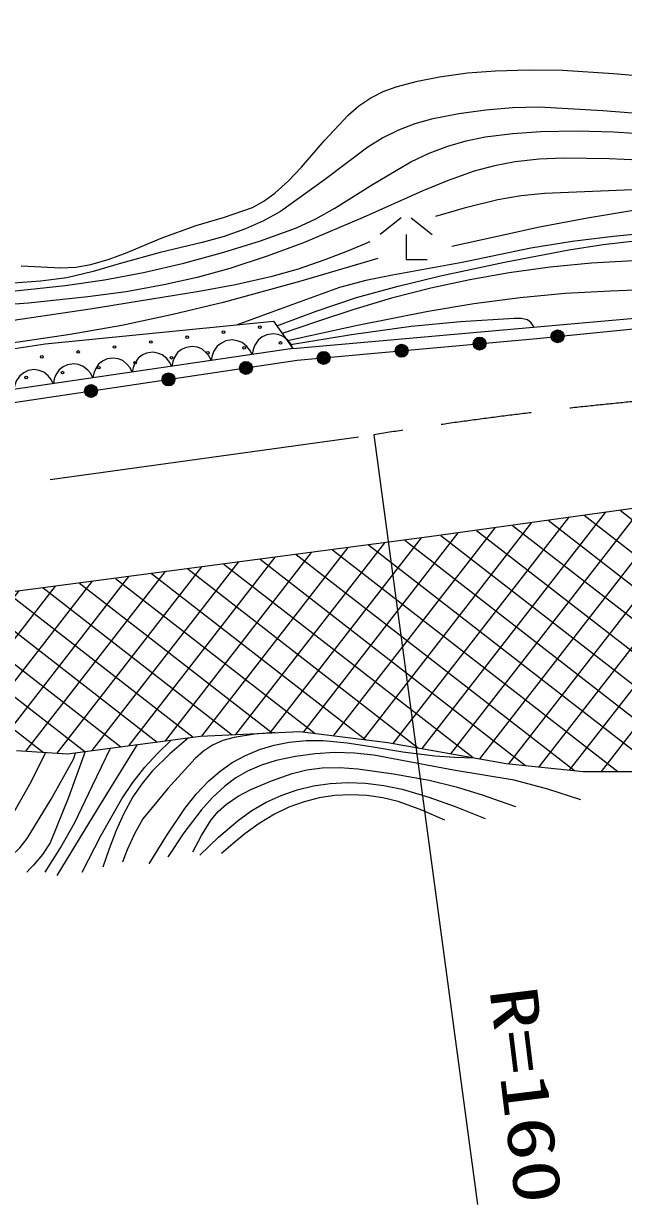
# Model space of a CAD drawing. Units: millimetres, scale not verified. Extents: x 39991 to 679840, y 19995 to 379911.
# Drawn here: x 135131 to 158248, y 266120 to 311617 of the extents above; entities that cross this region are included whole.
import ezdxf
from ezdxf.enums import TextEntityAlignment as Align

# ---------------------------------------------------------------- set-up
doc = ezdxf.new("R2010")
doc.units = ezdxf.units.MM
doc.header["$LTSCALE"] = 999.766
doc.linetypes.add('CHAIN', pattern=[18.5, 12, -1.5, 3.5, -1.5])
for name, color, linetype, lineweight in [('M-BGD', 7, 'Continuous', 25), ('M-BGD-HTXT', 7, 'Continuous', 13), ('M-BMK', 2, 'CHAIN', 13)]:
    doc.layers.add(name, color=color, linetype=linetype, lineweight=lineweight)
doc.styles.add('ＭＳ ゴシック', font='')
doc.styles.get('ＭＳ ゴシック').set_extended_font_data('MS Gothic')

# ---------------------------------------------------------------- blocks, each defined once
blk = doc.blocks.new('BUHIN4')
at = {"color": 7, "linetype": 'Continuous', "lineweight": 25}
blk.add_lwpolyline([(506.5, -614.1), (609.7, -451.6), (668.7, -279.1), (705.1, -47.9), (667.3, 147.9), (594.4, 330.2), (437.4, 520.6), (272.3, 627), (87.2, 701.3), (-146.7, 709.6), (-324.7, 681.5), (-506.5, 614.1)], dxfattribs=at)
blk = doc.blocks.new('BUHIN5')
at = {"color": 7, "linetype": 'Continuous', "lineweight": 25}
blk.add_lwpolyline([(487.5, -594.7), (587.7, -438), (645.2, -271.6), (681, -48.4), (645.1, 141), (575.1, 317.3), (424, 501.7), (264.9, 604.9), (86.3, 677.2), (-139.6, 685.9), (-311.7, 659.3), (-487.5, 594.7)], dxfattribs=at)
blk = doc.blocks.new('BUHIN50')
at = {"color": 7, "linetype": 'Continuous', "lineweight": 25}
for p, q in [((589.5, 581.6), (-382.1, 936.8)), ((790.3, 247.4), (647.7, -777.2))]:
    blk.add_line(p, q, dxfattribs=at)
blk.add_lwpolyline([(132.8, 79.8), (-689.9, -414.5), (-275.4, -1104.4)], dxfattribs=at)
blk = doc.blocks.new('BUHIN58')
at = {"color": 7, "linetype": 'Continuous', "lineweight": 25}
for radius in [249, 220, 191, 161, 132, 97.5, 67.5, 38.7, 7.5]:
    blk.add_circle((0, 0), radius, dxfattribs=at)
blk = doc.blocks.new('BUHIN59')
at = {"color": 7, "linetype": 'Continuous', "lineweight": 25}
for radius in [249, 220, 191, 161, 132, 97.5, 67.5, 38.7, 7.5]:
    blk.add_circle((0, 0), radius, dxfattribs=at)
blk = doc.blocks.new('BUHIN60')
at = {"color": 7, "linetype": 'Continuous', "lineweight": 25}
for radius in [249, 220, 191, 161, 132, 97.5, 67.5, 38.7, 7.5]:
    blk.add_circle((0, 0), radius, dxfattribs=at)

msp = doc.modelspace()

# ---------------------------------------------------------------- hatches: boundary and pattern name
at = {"layer": 'M-BGD'}
h = msp.add_hatch(dxfattribs=at)
h.set_pattern_fill('USER', color=256, style=0, pattern_type=2)
h.set_pattern_definition([(52.1672, (90563.3, 278235.8), (-789.619, 613.215), []), (322.1672, (90563.3, 278235.8), (613.215, 789.619), [])])
h.paths.add_polyline_path([(73543, 273632.1), (80137.4, 276014.9), (86985.2, 277495.5), (90563.3, 278235.8), (100865.7, 279531.3), (114855.7, 280826.8), (121518.5, 281628.8), (123006.3, 281875.5), (127386.4, 282801), (131581.4, 283911.4), (133740.6, 284034.8), (134851.1, 283603), (136825.1, 283479.5), (141945.6, 284158.2), (145777.7, 284343.3), (149170.7, 283911.4), (153735.9, 283109.4), (156697.1, 282801), (159535, 282801), (164043.8, 283973), (172433.9, 288661.7), (173918.1, 288852.8), (180334.1, 288914.4), (185022.6, 288359.1), (187679, 287989), (195205.3, 288420.9), (196263.1, 291937.3), (196260.6, 292477), (193177.9, 292957.2), (190322.5, 293386.8), (188073.6, 293639.4), (185562, 293808.6), (180280.8, 294061.3), (175636.9, 294086.6), (169256, 293935), (164278, 293581.1), (161448, 293328.5), (150767.9, 291837.7), (130826.6, 289208), (124146.4, 288292.1), (120418.4, 287287.3), (117736.9, 286658.4), (111130.5, 285499.7), (106760.7, 284903.8), (102192.3, 284572.8), (95829, 284533.3), (91438.6, 283712.1), (87016.5, 282764.5), (82472.2, 281640.6), (75589.2, 279650.7), (71936.1, 278359.3)])

# ---------------------------------------------------------------- linework, layer by layer
for p, q in [((145512.6, 299104.1), (161295.4, 300504.6)), ((135967.8, 299272.4), (144756.7, 300148)), ((144756.7, 300148), (145512.6, 299104.1)), ((127602.8, 298026.5), (135967.8, 299272.4)), ((145512.6, 299104.1), (142363.5, 298632.6)), ((142363.5, 298632.6), (130189.8, 296847.9)), ((148631.5, 295775.6), (152626.6, 266120.5)), ((161447.9, 293328.5), (150768, 291837.6)), ((161447.9, 293328.5), (150768, 291837.6)), ((150768, 291837.6), (130826.5, 289208.1)), ((150768, 291837.6), (130826.5, 289208.1)), ((136825.2, 283479.6), (141945.6, 284158.2)), ((136825.2, 283479.6), (141945.6, 284158.2)), ((141945.6, 284158.2), (145777.7, 284343.2)), ((141945.6, 284158.2), (145777.7, 284343.2)), ((145777.7, 284343.2), (149170.8, 283911.4)), ((145777.7, 284343.2), (149170.8, 283911.4)), ((149170.8, 283911.4), (153735.9, 283109.4)), ((149170.8, 283911.4), (153735.9, 283109.4)), ((134851.1, 283602.9), (136825.2, 283479.6)), ((134851.1, 283602.9), (136825.2, 283479.6)), ((153735.9, 283109.4), (156697.1, 282801)), ((153735.9, 283109.4), (156697.1, 282801)), ((156697.1, 282801), (159534.9, 282801)), ((156697.1, 282801), (159534.9, 282801))]:
    msp.add_line(p, q, dxfattribs=at)
for points in [[(135031.2, 302288.4), (136561.8, 302203.1), (137140.8, 302237.1), (137720.9, 302331.8), (138423.7, 302537), (139116.9, 302802.5), (140437.3, 303349.9), (141776.7, 303840.3), (142878.3, 304157.9), (143947, 304529), (144391.5, 304776), (144815, 305080.9), (145344.5, 305555.8), (145841.8, 306083.7), (146724.6, 307116.5), (147634.1, 308087.1), (148054.2, 308443.4), (148515.5, 308754.6), (148985.9, 308996.9), (149487.8, 309187), (150308.4, 309404.6), (151155.8, 309566.7), (152233.9, 309715.1), (153323.2, 309804), (154613.6, 309841.6), (155904.3, 309819.1), (157864.5, 309700.8), (159822.6, 309522.4)], [(159906.1, 308059.8), (157457.3, 308258.6), (155005, 308397.3), (153978.5, 308371.8), (152943.7, 308285.5), (151901.5, 308140), (150855.5, 307932.9), (150208.1, 307754.7), (149573.9, 307516.9), (148977.8, 307218.9), (148399.9, 306862.2), (146733.9, 305594.1), (145036.3, 304377.3), (144379.8, 304018.2), (143687.2, 303708.8), (142861.3, 303416.9), (142006.7, 303179.1), (140400.1, 302796.8), (138807.9, 302355.8), (137813, 302061.4), (136798.1, 301823.9), (135781.4, 301691.3), (134743.7, 301617)], [(133952.2, 301227), (136736.7, 301529.5), (138249.8, 301748.7), (139752.4, 302027.3), (141307.4, 302392.2), (142849.1, 302815.7), (144264.2, 303251.9), (145653.3, 303742.8), (146397.5, 304094.9), (147124.6, 304505.6), (148571.7, 305421.8), (150055, 306289.1), (150759.1, 306623.5), (151484.4, 306900.8), (152192.8, 307103.8), (152918.8, 307248.8), (153985, 307382.4), (155065.1, 307456.7), (156464.5, 307484.6), (157862.8, 307452.3), (160996.2, 307247.2)], [(159440.5, 306326.7), (157696.4, 306409.7), (155933.6, 306433.1), (155002.6, 306389.8), (154072.5, 306286.2), (153283.8, 306136.9), (152497.7, 305926), (151499.4, 305578), (150515.8, 305171.3), (148220.8, 304141), (145918.5, 303173.2), (144517.7, 302651.3), (143084.1, 302181.7), (141820.1, 301835.9), (140541.5, 301548.5), (139077.5, 301286.5), (137603.6, 301083.8), (135317.1, 300849.7), (133023.7, 300675.4)], [(151024.9, 304195.6), (152214.2, 304550.8), (153413.2, 304846.2), (154305.2, 304992.3), (155207.5, 305078.9), (158903.9, 305243.7), (162600.1, 305348.4), (163734.2, 305302.6), (164866.8, 305196.3), (168779.6, 304647.4), (172696.6, 304158.4), (175053.5, 303939.6), (177417, 303780.4), (179721.6, 303638.2), (182029.8, 303435.4), (186435.2, 302826.5), (190858.3, 302275.8), (192112.2, 302159.8), (193367, 302050.8)], [(191547.1, 301465.9), (186589.4, 301941.7), (181623.8, 302477.7), (176678.8, 303100.7), (171729.6, 303746.1), (167849.6, 304270.2), (163955.6, 304735.6), (162788.2, 304756.3), (161609.3, 304717), (160163.6, 304600.3), (158715.1, 304423), (156861.7, 304125.1), (155018.3, 303768), (153327.7, 303405), (151640, 303025.8)], [(181172.7, 302004.9), (179228.4, 302201.2), (177277.3, 302337.6), (175903.8, 302427.8), (174538.3, 302577.6), (171470.5, 303162.9), (168376.7, 303691.4), (167032.2, 303817.5), (165673.7, 303884.2), (164235.6, 303893), (162797.7, 303841.8), (160333.1, 303660.9), (157866.3, 303419.4), (156272.4, 303222.5), (154677.8, 302964.7), (152028.8, 302414.4), (149352.1, 301920), (148323.4, 301717.6), (147302.1, 301454.9), (145331.8, 300723.9), (143357.9, 300008.6)], [(109225.5, 297942.4), (112083.8, 298171.4), (115305.3, 298578.3), (118532.7, 298925.4), (123513.7, 299208), (128501.4, 299522.9), (131000.3, 299735.6), (133502.3, 300009.1), (137691.4, 300627.4), (141895, 301308.8), (143304, 301564.5), (144706.4, 301880.3), (145731.7, 302171.8), (146747.4, 302523.7), (147621, 302864.4), (148490, 303220.8)], [(144885.5, 299970), (146406.3, 300540.8), (147956.8, 301058.3), (149562.9, 301505.8), (151195.1, 301897.8), (153664.7, 302427.6), (156147.8, 302898.8), (157471.3, 303109.4), (158810.5, 303261.3), (160154.5, 303332.1), (161502.6, 303342.9), (164102.2, 303275.8), (166707.5, 303148.2), (168598.2, 302993), (170493.8, 302776.8), (173592.7, 302363.8), (176695.9, 301939.8)], [(148780.1, 302570.8), (145809.8, 301693.8), (142824.5, 300875), (140883.5, 300404.6), (138918.3, 299990.6), (136931.3, 299634.9), (134933.9, 299338.5), (132034.8, 298992.2), (129120.7, 298704.7), (124737, 298286.9), (120348.5, 297808.2), (115403.9, 297158.2), (110447.1, 296520.1), (108220.3, 296327.7)], [(174421.1, 301614.9), (172087, 301944.3), (169746.8, 302213.9), (167666.6, 302377.2), (165571, 302481.3), (163151, 302544.8), (160718.6, 302548.3), (158868.7, 302495.8), (157022.7, 302383.4), (155430.8, 302229.2), (153846, 302015.3), (152329.4, 301750.3), (150824.8, 301426.1), (149316.3, 301036.1), (147825.3, 300588.7), (146459.4, 300140.6), (145098.5, 299675.9)], [(145297.5, 299401), (148000.2, 299999.7), (150717.3, 300540.2), (152484, 300833), (154268.1, 301067.4), (156008.1, 301226.3), (157752.3, 301325.2), (161227.5, 301460.5), (164703.1, 301655.9), (166369.9, 301729.1), (168046.2, 301742.3), (169892, 301665.7), (171747.5, 301528.5), (172006.9, 301507.2), (172276.3, 301484.9)], [(69507.2, 285316.8), (76605.1, 287681.7), (80828.7, 288870.6), (85803.2, 290028.2), (89481.1, 290685.2), (113196.6, 294032.8), (128973.9, 296160.3), (145678.6, 298644.6), (154908, 299489.4), (166865.6, 300674.1), (171840.1, 300861.8), (181146.6, 300986.9), (185088.7, 300674.1), (191858.3, 300079.6), (200336.8, 298515.3), (213267.1, 296231.5), (234513.8, 292508.4), (257291.6, 288797.9)], [(154792.3, 299927.6), (154693.2, 300085.3), (154548.9, 300199.1), (154310.2, 300255.5), (154037, 300255.1), (151968, 300121.5), (150062.6, 299940.7), (147768.9, 299624), (145412.5, 299242.2)], [(137387, 278923.9), (138124.7, 280346.8), (138917.8, 281744.7), (139335.7, 282376.8), (139801.5, 282971.6), (140291.4, 283496.9), (140813.6, 284008.2)], [(141480.4, 284096.5), (140765.8, 283480.1), (140089.6, 282816.8), (139695.1, 282342.5), (139347.1, 281829.3), (138994.2, 281188), (138696.8, 280523.5), (138431.4, 279824.9), (138186.5, 279118.2)], [(144825.6, 284297.3), (144026.5, 284235.3), (143248.9, 284114.6), (142813.2, 283990.5), (142407.6, 283812.1), (142062, 283586.6), (141739.1, 283302), (140695.9, 282142.3), (139722.8, 280970.3), (139400.9, 280393), (139128.6, 279780.4), (139033.9, 279546.9), (138940.7, 279312.4)], [(139976.5, 279247.7), (140636.9, 280327.6), (141350.5, 281378.9), (141786.5, 281927.9), (142273.2, 282442.9), (142703.5, 282814.3), (143173.7, 283140.5), (143686.8, 283421.4), (144227.3, 283648.4), (144787.2, 283818.8), (145369.5, 283932), (146018.6, 283991.1), (146678.8, 283990.2), (147603.3, 283908.4), (148531.1, 283765.7), (149752.5, 283555.2), (150979.6, 283405.3), (151735.9, 283358.2), (152493.9, 283327.6)], [(130432.2, 283607.2), (131102.2, 283009.2), (131733.8, 282364.7), (132090.2, 281920.8), (132392.1, 281448.8), (132830.9, 280551.3), (133333.9, 279667.4), (133522, 279505.4), (133759.1, 279385.5), (133986.9, 279332), (134221.4, 279338.3), (134449, 279413.3), (134667.3, 279551.2), (134984.2, 279860.8), (135264.1, 280219.2), (136188.5, 281732.3), (137056.9, 283272.6), (137096, 283396.2), (137133.5, 283520.4)], [(135979.7, 283532.4), (135403.6, 282382.9), (134755.9, 281228.6), (134556.9, 281005), (134306.7, 280816.7), (134069.7, 280708.6), (133810.9, 280656.8), (133623.3, 280674.1), (133456.9, 280750), (133251.2, 280942.6), (133073.7, 281195.6), (132589.6, 281951.5), (132095.7, 282615.6), (131654.3, 283204.2), (131210.9, 283813.4)], [(137501.5, 283569.2), (136857.6, 281793.6), (136159, 280047.6), (135857.7, 279602.7), (135510.3, 279196.8), (135381.2, 279059.8), (135250.8, 278923.9)], [(135962.8, 278923.9), (136556.6, 279861.5), (137101.6, 280835.6), (137792.5, 282261.6), (138481, 283699)], [(139507.4, 283835), (137949.4, 281322), (136416, 278794.4)], [(156614.1, 281707.7), (155336, 282113.7), (154035.6, 282463.7), (151699.9, 282846.1), (149379.3, 283287.1), (148635, 283428.5), (147883, 283510.1), (147125.8, 283525.9), (146365.1, 283481.2), (145613.6, 283380.8), (144861.6, 283218.9), (144295, 283040.8), (143754.3, 282807.6), (143307.3, 282549.9), (142884.3, 282235.5), (142413.9, 281799.4), (141976.2, 281310.8), (141310.7, 280430.5), (140699.6, 279523.1), (140688.7, 279506.6)], [(141659.7, 279700.9), (141987.3, 280335), (142364.5, 280934.3), (142634, 281256.8), (142953.7, 281544.9), (143399.1, 281844.5), (143893.4, 282102.8), (144682, 282441.2), (145482.2, 282719), (146051.8, 282859.9), (146639.3, 282942.1), (147324.4, 282949.4), (148010.8, 282896.6), (149391.6, 282712.5), (150758.2, 282469.7), (151801.3, 282206.8), (152840.4, 281882.5), (153465.5, 281668.6), (154089.3, 281448.7)], [(141918.6, 279571.3), (142645.6, 280275.5), (143408.7, 280930.5), (143927.5, 281297.8), (144480.9, 281615.5), (145064.1, 281880.2), (145670.9, 282089.6), (146305.5, 282243.7), (146952.3, 282338.2), (147625, 282375), (148307.7, 282351.4), (149013.6, 282263.5), (149717.6, 282114.5), (150743.8, 281811.3), (151760.5, 281447.6), (152338.5, 281225.5), (152924, 280995.5)], [(151370.4, 280930.8), (150474.6, 281314.2), (149561.8, 281638.8), (148971.1, 281786.6), (148355.2, 281877.6), (147740.4, 281906.7), (147124.6, 281875.4), (146525.3, 281785.1), (145939.9, 281635.7), (145355.5, 281421.5), (144795.5, 281152), (144214.3, 280800.2), (143660.7, 280394.3), (143206.3, 280021.1), (142760.3, 279636)]]:
    msp.add_lwpolyline(points, dxfattribs=at)
for centre in [(144238.3, 299919.2), (140035.4, 299347.7), (141436.4, 299538.2), (142837.4, 299728.7), (137233.4, 298966.6), (138634.4, 299157.1), (142232.1, 298932.9), (143633.1, 299123.5), (145034.1, 299314), (135832.4, 298776.1), (139430.2, 298551.9), (140831.1, 298742.4), (135227.2, 297980.3), (136628.2, 298170.9), (138029.2, 298361.4)]:
    msp.add_circle(centre, 49.7, dxfattribs=at)
at = {"layer": 'M-BGD-HTXT'}
msp.add_arc((140960.8, 184975.8), 138374.3, 90.64709, 123.73782, dxfattribs=at)
at = {"layer": 'M-BMK'}
msp.add_line((99513.1, 288963), (148631.5, 295775.6), dxfattribs=at)
msp.add_arc((173874, 137817.4), 159962.5, 92.05145, 99.07938, dxfattribs=at)

# ---------------------------------------------------------------- block references
at = {"layer": 'M-BGD', "rotation": 59.00209}
for name, p in [('BUHIN50', (149875.9, 303334)), ('BUHIN4', (144725.3, 298986.2)), ('BUHIN60', (155712.9, 299569.1)), ('BUHIN5', (141602.7, 298521.1)), ('BUHIN4', (143150.8, 298750.5)), ('BUHIN59', (152707.1, 299287.9)), ('BUHIN5', (138559.2, 298074.9)), ('BUHIN5', (140081, 298298)), ('BUHIN59', (146694.4, 298737.6)), ('BUHIN59', (149700.8, 299012.8)), ('BUHIN5', (135515.8, 297628.7)), ('BUHIN5', (137037.5, 297851.8)), ('BUHIN58', (143701.5, 298350.6)), ('BUHIN58', (140715.4, 297906.5)), ('BUHIN58', (137729.3, 297462.4))]:
    msp.add_blockref(name, p, dxfattribs=at)

# ---------------------------------------------------------------- texts
at = {"layer": 'M-BGD-HTXT', "style": 'ＭＳ ゴシック', "width": 1.35}
msp.add_text('R=160', height=1832, rotation=277, dxfattribs=at).set_placement((152537.4, 274338.1), align=Align.BOTTOM_LEFT)

doc.saveas('drawing.dxf')
